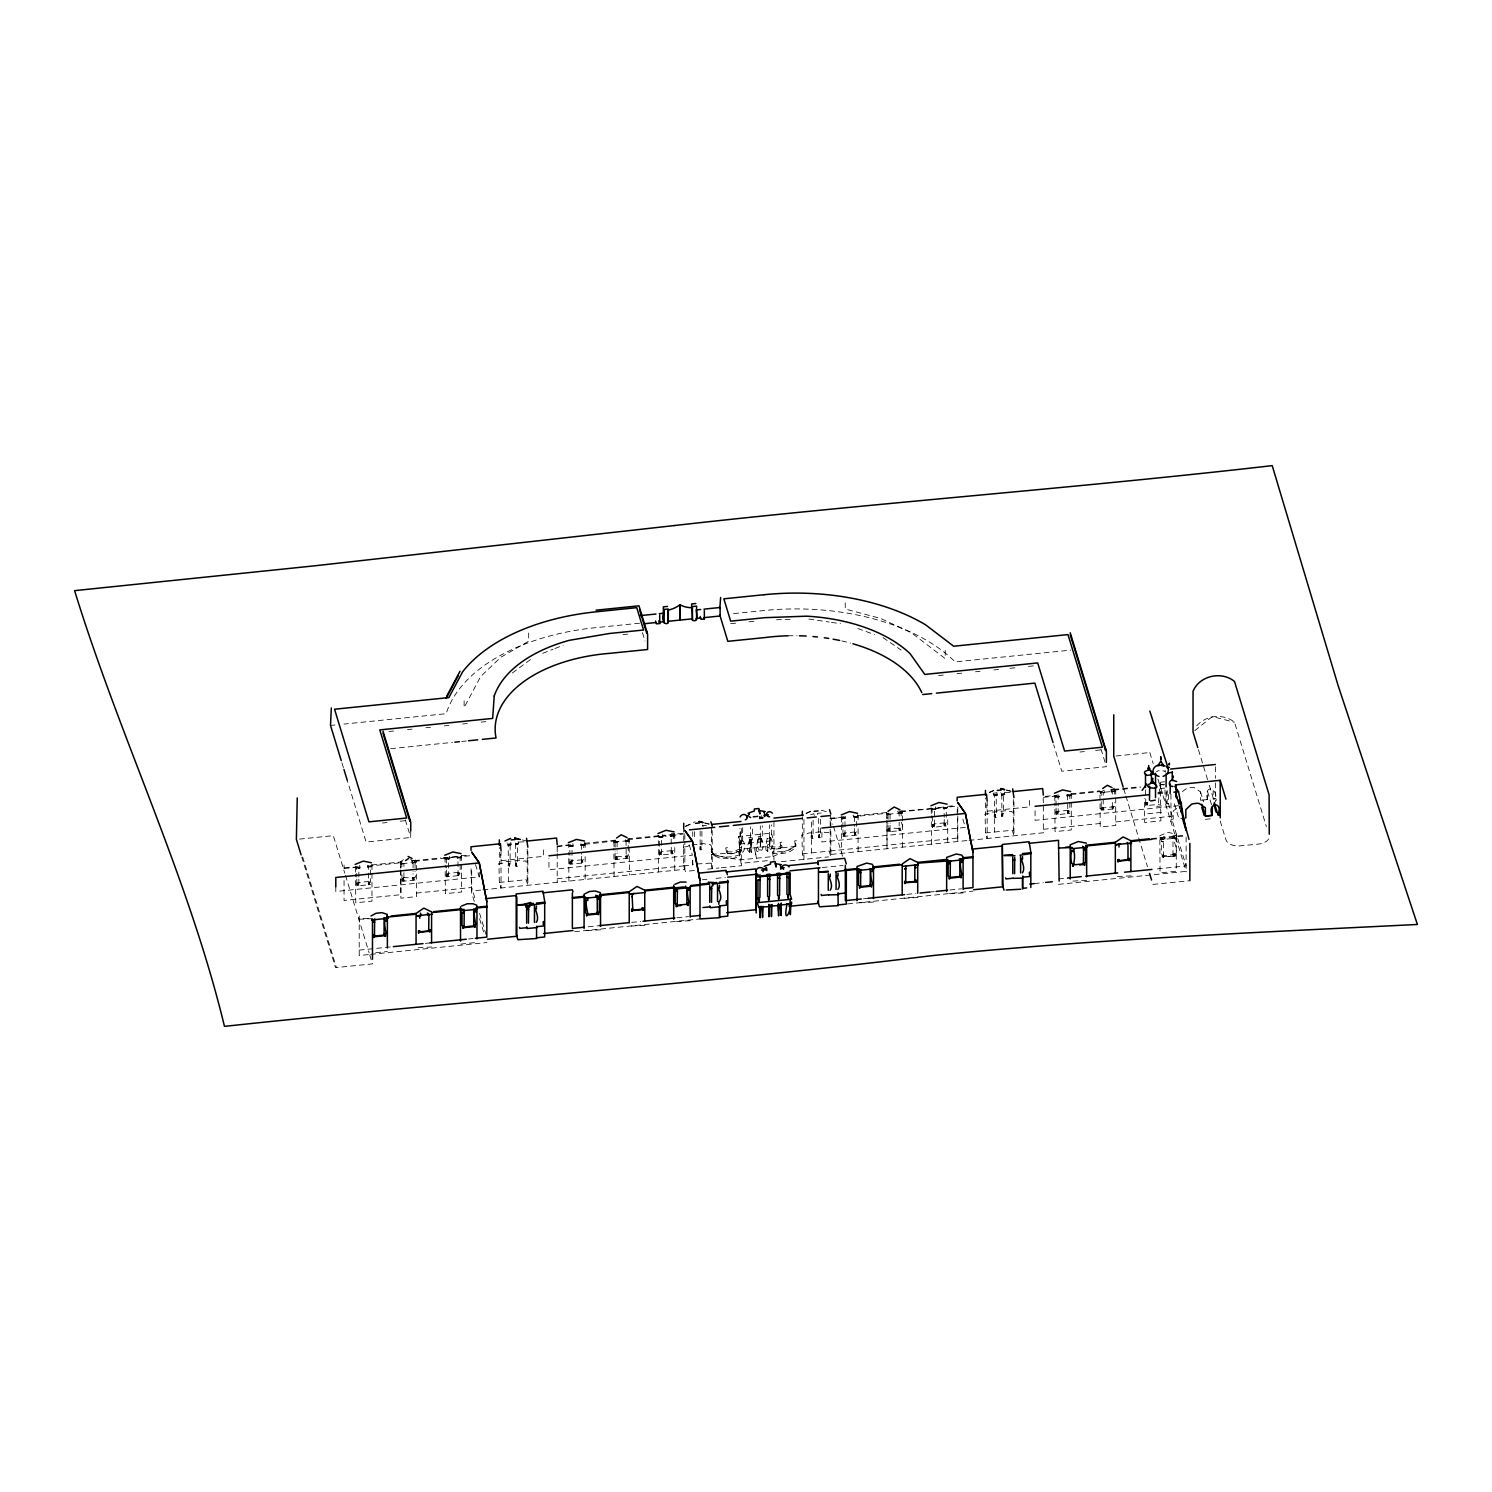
<?xml version="1.0" encoding="UTF-8"?>
<svg xmlns="http://www.w3.org/2000/svg" width="1492" height="1492" viewBox="0 0 1492 1492"><rect width="100%" height="100%" fill="white"/><g stroke="black" fill="none" stroke-linecap="round" stroke-linejoin="round"><path stroke-width="0.75" stroke-dasharray="5 3.75" d="M1182.335 791.599L1186.662 788.41A8.001 6.434 -17 0 1 1189.255 787.776L1191.511 787.552A9.027 7.255 -17 0 1 1194.271 787.627L1200.556 791.935L1200.538 800.234L1207.42 799.544C1203.596 784.214 1217.341 786.471 1216.185 800.551M1213.145 798.985L1215.383 798.761L1213.145 798.985L1213.164 790.667M412.892 877.52L413.079 880.205L413.06 873.697M626.062 855.83L626.248 858.497L625.894 855.699M1112.193 806.24L1112.379 809.018L1112.006 806.221M368.188 882.742L368.524 884.775L368.337 866.143L370.557 866.554L370.557 882.313L368.263 882.63M1100.928 808.198L1101.245 810.156L1114.338 808.832M760.342 842.066L760.155 838.429L762.319 838.84L762.319 825.822M760.342 839.175C763.345 836.825 764.631 852.361 760.305 850.067L760.323 825.878M769.704 841.04L769.518 837.422L771.662 837.833L771.662 824.815M769.611 838.243C772.856 835.93 773.677 851.484 769.592 849.116L769.667 824.852M446.108 874.816L446.444 876.83L460.151 875.45M569.664 862.227L570 864.26L583.708 862.861M1163.704 857.322L1163.536 854.953M446.183 874.685L448.477 874.387L448.477 870.078M569.739 862.115L572.033 861.817L572.033 846.057L569.515 845.162L569.496 846.337M671.307 853.946C669.069 849.302 676.1 852.827 673.321 847.195M1163.312 841.637L1161.373 841.674L1163.536 841.954M1168.572 794.509L1168.367 803.423L1173.197 819.257L1170.959 819.481M741.785 841.171C745.496 838.336 745.086 854.748 741.785 851.951M749.432 839.921L752.378 839.828L752.378 826.81M760.361 849.694C756.761 852.641 756.91 835.762 760.361 839.045M1100.965 808.16L1114.338 806.65L1114.338 802.491M727.145 853.368L732.46 853.648L738.335 851.354L732.46 853.648L727.145 853.368A10.444 6.173 -25.6 0 0 738.335 851.354L739.957 856.613L732.348 858.497L719.909 858.161L712.299 854.879L739.957 859.914L772.875 856.557L772.875 851.391L775.467 851.671A23.76 13.036 10.5 0 0 795.889 844.509L795.889 846.374C791.152 853.853 780.782 854.133 772.875 853.256L771.271 847.997A10.444 5.129 23.6 0 0 781.043 847.885L777.071 849.097L771.271 847.997L777.071 849.097L781.043 847.885M750.98 840.052C752.173 873.939 751.651 826.214 750.401 843.055L750.383 826.848M1196.677 725.858C1206.04 715.078 1223.384 713.195 1234.518 722.24L1266.391 826.624M1194.794 730.632L1212.306 716.57L1234.518 722.24M512.353 673.004L532.681 657.916M400.304 861.835L403.4 859.69M614.07 842.141L629.531 840.518M1103.297 790.518L1100.201 792.662L1115.718 791.077L1115.718 825.449L1100.201 827.016L1099.958 792.215M685.518 826.158L695.048 821.794M685.611 826.493L693.239 822.987M806.053 813.271L813.681 809.764M806.146 813.588L813.774 810.1M989.177 792.401L996.805 788.895M989.289 792.718L994.996 790.089M772.875 856.557L795.889 846.374M542.715 653.328L552.935 649.3M554.987 648.498L563.174 645.271M739.957 854.748L737.477 855.531A23.76 14.081 -10.9 0 1 712.299 853.014M639.564 623.208L595.886 627.647A184.02 106.249 0 0 0 446.183 713.68L343.906 724.086M733.598 613.622L763.494 610.582A184.02 106.249 0 0 1 955.141 661.888L1070.79 650.12M623.041 634.641L627.61 634.175M730.67 623.675L737.514 622.985M748.909 621.828L755.754 621.12M330.515 725.448L334.973 725M389.002 731.49L393.608 731.024M407.447 729.607L412.053 729.14M425.873 727.742L430.479 727.275M444.299 725.858L448.905 725.392M462.725 723.974L467.332 723.508M481.17 722.109L485.777 721.643M938.636 675.54L943.242 675.074M957.062 673.675L961.669 673.209M975.488 671.792L980.095 671.325M993.914 669.927L998.521 669.46M1010.047 668.285L1016.966 667.577M1028.473 666.402L1035.392 665.693M390.699 748.686L452.524 742.382M461.699 741.449L466.269 740.983M382.456 823.006L386.95 822.558M400.117 821.215L406.701 820.544M1079.966 752.024L1084.348 751.576M1095.613 750.42L1102.364 749.749M299.5 839.101L333.331 835.651L344.801 873.23M1116.016 755.996L1150.705 752.453M410.729 830.932L410.729 837.497L366.118 842.048L347.3 780.447M752.919 816.516L761.703 815.62M753.124 817.206L761.908 816.31M524.102 841.805L518.172 842.159L518.153 844.248M762.598 817.299L759.876 816.665L760.155 821.085M1010.215 792.327L1004.303 792.681L1004.284 794.77M763.662 817.747L759.409 818.175L758.813 815.378M759.857 818.269L763.027 817.952M507.97 844.08L510.73 843.801L510.73 845.013M515.393 844.099L518.153 843.036M762.598 818.269L760.155 818.511L759.447 816.497M994.101 795.385L996.861 794.322L996.861 795.534M1001.505 793.837L1004.284 793.558M508.231 844.64L510.357 844.435L508.231 845.535L507.989 843.875L510.115 844.752L510.115 864.241C507.802 861.63 506.963 868.624 510.115 867.02M515.654 843.894L517.78 844.565L515.654 844.77L515.038 842.961M994.362 795.18L996.488 795.833L994.12 795.273M1001.766 794.415L1003.911 795.087L1001.766 795.292L1001.542 793.632L1001.505 794.639M821.197 812.972L817.485 813.345L817.989 815.826M706.518 825.412L702.62 825.729M1160.907 782.181L1164.674 781.789M415.802 860.231L411.55 860.66L412.128 863.215L416.399 862.171L415.802 860.231L411.941 858.366M1111.838 789.175L1115.718 791.077L1115.102 789.044L1110.831 789.492L1111.428 792.047L1115.68 791.599M371.75 864.95L402.504 861.817M414.366 860.604L440.905 857.9M443.124 857.676L460.897 856.762L460.897 857.732M461.364 855.83L469.421 855.009M556.982 846.095L568.247 844.938L568.694 850.365M615.674 840.127L584.342 843.316L584.454 845.162M627.535 838.914L665.134 835.091L665.357 836.173L674.067 835.054L674.067 836.042M682.59 833.301L665.134 835.408M843.465 816.926L829.944 818.306L830.186 820.096M886.602 812.543L857.303 815.527L857.415 817.374L857.527 816.273L888.859 813.084M900.497 811.126L946.357 807.564M947.495 806.351L955.551 805.531M1058.872 795.012L1043.113 796.616L1043.337 802.827M1071.051 793.763L1099.753 790.853L1100.313 793.166L1104.565 792.737L1103.987 790.182M1113.647 789.436L1120.287 788.764M1122.506 788.541L1140.205 786.732M1160.645 784.643L1164.674 784.232M451.964 857.117L460.002 855.96M938.095 807.638L944.119 807.023M344.055 868.53L359.814 866.927L343.831 867.784L344.055 869.575L344.055 865.043M368.02 866.218L402.728 862.562M414.59 861.35L452.188 857.527M469.663 855.755L460.245 856.706L460.45 857.937M557.206 846.841L572.76 844.491M615.898 840.873L584.342 844.36M627.759 839.66L665.357 835.837M684.828 833.841L673.396 835.352M900.72 811.872L938.319 808.049M949.733 806.892L955.775 806.277M1043.337 797.362L1059.115 795.758M1102.028 791.394L1070.697 794.583L1070.585 795.684M1113.89 790.182L1140.429 787.478M1159.526 785.538L1160.888 785.407M356.327 867.393L359.609 867.057L359.609 868.046M584.454 844.174L581.171 844.509L581.488 845.61M854.133 816.739L857.415 816.404M1067.302 795.031L1070.585 794.695M356.644 867.784L359.162 868.232M368.319 866.591L370.855 867.057M446.239 858.665L448.775 859.112M457.932 857.471L460.45 857.21M569.795 846.095L572.331 846.542M581.488 844.901L584.006 845.349M659.408 836.975L661.926 837.422M842.756 818.306L845.293 818.754M854.45 817.112L856.967 817.579M932.369 809.186L934.906 809.634M944.063 807.993L946.581 808.459M1055.926 796.616L1058.443 797.064M1067.619 795.423L1070.137 795.87M412.575 862.227L415.764 862.861M614.629 841.674L617.8 842.29M887.591 813.886L890.761 814.501M898.706 812.748L901.895 813.382M1100.742 792.196L1103.931 792.812M1111.876 791.058L1115.046 791.692M400.677 869.948L400.9 898.184L416.417 896.617L416.417 862.245L400.9 863.831L400.9 868.232M461.55 857.658L457.167 858.105L456.552 856.11M585.106 845.087L580.724 845.535L580.108 842.905M674.72 835.968L670.318 836.415L669.721 833.786L674.104 833.338L674.72 835.333M902.548 847.139L902.548 812.767L887.031 814.352L887.031 818.754M1055.161 797.232L1059.544 796.803L1058.947 794.173M1071.237 795.609L1066.836 796.057L1066.239 793.427M629.568 841.078L625.297 841.525L624.7 838.97M1160.161 788.559L1164.674 788.093M1157.867 792.644L1167.024 791.711M767.354 860.679L741.002 863.346L738.503 836.508L771.42 833.151L772.875 837.926M1157.717 793.837L1166.968 792.886M748.63 837.777L751.502 837.478M758.104 836.807L760.976 836.527M501.032 850.309L501.032 888.001L499.335 882.443L498.962 863.607L503.494 863.141A3.786 2.182 0 0 1 507.653 861.481L517.612 860.455A3.115 1.79 0 0 1 521.883 861.276L525.781 860.884L526.135 862.096M987.163 800.85L987.163 838.523L985.466 832.965L985.093 814.128L989.625 813.681A3.786 2.182 0 0 1 993.765 812.002L1003.724 810.977A3.115 1.79 0 0 1 1007.995 811.797L1011.893 811.406L1012.266 812.618M692.008 844.901L701.967 843.875A3.115 1.79 0 0 1 706.238 844.696L710.136 844.304L710.509 845.516M694.34 870.507L685.406 871.421L683.709 865.864L683.336 847.027L687.849 846.561A3.786 2.182 0 0 1 690.199 845.032M803.946 819.462L803.946 859.355L802.342 853.834L801.969 834.998L806.482 834.55A3.786 2.182 0 0 1 810.641 832.872L820.6 831.846A3.115 1.79 0 0 1 824.871 832.667L828.769 832.275L829.142 833.487M358.826 885.595L358.472 882.518L368.151 881.53L368.505 882.705M448.439 876.475L448.085 873.398L457.764 872.41L458.119 873.585M517.538 866.274C514.46 868.12 515.169 860.679 517.538 863.495L517.538 844.006L515.411 843.111M571.995 863.887L571.641 860.828L581.32 859.84L581.675 861.015M661.59 854.767L661.236 851.708L670.915 850.72L671.288 851.895M844.957 836.117L844.603 833.04L854.282 832.051L854.636 833.226M934.552 826.997L934.197 823.92L943.895 822.931L944.25 824.106M996.246 817.541C993.168 819.406 993.877 811.946 996.246 814.763L996.246 795.273L994.12 794.397M1001.915 816.833L1001.785 794.173L1003.65 794.527L1003.65 814.017C1001.3 811.2 1000.591 818.66 1003.65 816.795M1058.108 814.408L1057.753 811.35L1067.433 810.361L1067.806 811.536M358.677 882.872L356.644 883.077L356.849 885.95L370.557 884.57M661.441 852.063L659.427 852.268L659.613 855.14L673.321 853.741M739.957 844.08L772.875 840.723M934.402 824.274L932.388 824.479L932.575 827.351L946.282 825.971M1057.959 811.704L1055.944 811.909L1056.131 814.781L1069.839 813.382M1147.572 802.584L1145.539 802.789L1145.744 805.661L1159.452 804.263M701.893 849.694L700.196 849.862L699.879 848.127L700.028 846.561L701.893 846.915L701.893 830.951M813.103 838.429L811.406 838.597L811.088 837.031L811.238 835.278L813.103 835.651L813.103 819.686M820.525 837.665L818.828 837.833L818.511 836.285L818.66 834.532L820.525 834.886L820.525 818.922M415.056 880L401.963 881.324C398.793 872.652 419.588 883.339 415.056 873.659M628.207 858.31L615.133 859.634L614.76 857.9L614.946 856.856L628.207 856.128L628.207 840.873M856.688 835.091L842.961 836.471L842.775 833.599L844.994 834.028L844.994 818.269L842.476 817.392L842.458 818.548M901.168 822.092C907.695 835.11 884.775 822.446 888.094 831.846L901.168 830.522M741.711 847.344L739.528 847.568L739.659 854.506L739.379 853.573M769.816 844.491L767.615 844.714L767.765 851.634L767.765 848.351M1156.654 806.407L1161.914 805.885M711.647 852.193L712.691 852.081L712.878 854.823M711.74 852.492L711.162 849.377L713.362 849.153L712.784 852.38M726.306 851L725.746 847.885L727.928 847.661L727.369 850.906M780.633 845.479L780.074 842.365L782.274 842.141L781.696 845.367M795.217 843.987L794.639 840.873L796.84 840.649L796.262 843.894M479.249 872.205L479.249 876.867L335.793 891.47L335.793 886.808M739.379 850.272L741.86 850.981M767.466 847.419L769.947 848.127M1178.531 805.699L1035.075 820.302L1035.075 808.645M727.462 853.331L727.275 850.589L726.212 852.846L727.462 853.331L711.647 854.319M780.54 847.307C782.517 848.799 782.517 844.547 780.54 845.181L780.726 847.922L796.355 846.318L796.168 843.577L795.124 843.689L795.311 846.43M1147.758 813.755L1163.816 812.114M499.335 882.443L508.38 881.511L508.25 844.397M985.466 832.965L994.511 832.032L994.362 794.919M692.549 860.082L692.549 864.26L710.509 863.122L712.281 868.68L712.206 830.596M683.709 865.864L692.754 864.931L692.754 860.66M416.417 893.093L471.677 887.479L475.631 900.422M557.206 878.769L684.828 865.77M802.342 853.834L811.387 852.92L811.368 819.723M830.186 850.981L957.789 838M1043.337 829.291L1100.201 823.509M1115.718 821.924L1170.959 816.31L1186.121 865.957L1153.894 869.221M480.704 890.071L471.677 890.985L471.024 867.896M482.96 889.847L684.828 869.295L684.828 841.507M966.835 840.593L830.186 854.506L830.186 819.052L845.722 816.702M969.091 840.369L1043.337 832.797L1043.337 803.983M707.73 869.146L719.051 867.99M721.326 867.766L741.655 865.696L741.655 828.004M781.36 861.649L828.601 856.893M1205.368 819.332L1212.25 818.623M702.303 879.776L706.91 879.292M716.141 878.359L725.373 877.427M822.26 867.561L843.036 865.453M368.226 918.307L359.218 919.221L372.963 918.606M1151.563 838.579L1186.121 835.072M1151.787 839.343L1186.345 835.818M1161.298 839.119L1163.835 839.586L1161.018 838.914M1172.992 837.926L1175.509 838.392L1172.712 837.739M1173.383 856.632L1173.383 854.73L1163.704 855.699L1163.331 854.226M1173.309 856.389L1163.35 856.445L1163.704 857.602M359.218 950.106L391.109 946.861M425.295 943.392L429.864 942.925M468.413 938.99L473.15 938.505M588.296 926.793L599.728 925.637M631.62 922.392L640.739 921.459M676.976 917.767L688.595 916.592M863.532 898.781L868.12 898.315M906.875 894.379L915.976 893.447M929.665 892.048L934.216 891.582M949.938 889.997L961.557 888.803M1058.499 878.937L1067.619 878.005M1034.292 883.581L1043.337 882.667M574.644 931.698L699.99 918.941M847.624 903.91L972.952 891.153M375.779 952.717L387.379 951.523M431.822 947.01L416.063 947.83M460.748 944.063L476.974 942.403M600.53 929.833L584.081 930.747M644.973 925.32L629.232 926.14M690.143 920.713L673.694 921.627M873.491 902.063L857.042 902.958M917.934 897.531L902.194 898.37M963.105 892.943L946.655 893.839M1086.661 880.355L1070.212 881.268M1131.104 875.841L1115.345 876.662M368.319 954.6L359.218 955.533L359.218 914.689M370.613 954.376L486.821 942.552M1058.499 884.364L1186.121 871.384L1186.121 834.028M1152.906 884.439L1188.993 880.765M1168.367 803.423L1166.129 803.647L1166.129 790.126M1202.832 800.01L1207.42 799.544M1185.804 818.008L1178.922 818.679L1174.073 802.864M776.437 619.777L792.662 619.199M1159.918 784.456L1163.891 784.96M741.785 840.257L741.263 843.316M1176.722 808.477L1173.197 810.958L1173.197 819.257M749.581 840.183C743.147 853.909 754.542 857.135 749.338 839.586M808.813 619.049L829.216 622.052M831.492 622.388L840.555 623.712M1006.447 789.958L1012.173 791.413M1006.559 790.275L1010.364 791.264M821.421 810.342L827.127 811.797M704.69 822.857L710.416 824.311M704.784 823.174L708.607 824.162M522.237 839.921L526.042 840.891M857.844 628.524L874.629 634.604M1111.223 787.198L1115.102 789.082M898.669 810.883L902.548 812.767M410.598 859.411L416.417 862.245M883.022 637.643L901.093 650.046M1198.449 749.786L1208.613 783.058M1209.285 785.277L1215.383 805.232M1220.214 821.048L1225.958 839.903A12.813 7.404 0 0 0 1238.435 846.02L1257.551 844.174A13.167 7.591 0 0 0 1269.095 835.501M1211.523 804.654L1207.42 791.245L1207.42 802.808M1200.556 791.935L1203.578 801.838M1160.291 782.442L1160.888 820.842L1144.662 822.502L1144.42 798.369M1160.235 783.86L1160.832 786.489M1176.61 837.478L1175.994 835.483L1171.612 835.93L1172.208 838.56M1149.828 752.546L1153.204 763.606M1157.941 779.085L1186.289 871.925M1172.675 838.541L1172.264 836.21L1175.547 836.508M1175.025 853.032L1175.36 856.184L1161.317 856.669M1173.383 854.73L1173.029 853.555L1173.029 855.457M1160.981 839.716L1160.571 837.385L1163.853 837.702M1145.539 789.883L1145.707 796.803M1147.721 803.386L1147.367 802.23L1147.721 805.288M1123.886 789.38L1125.229 793.8M1125.901 796.019L1147.497 866.759M1101.021 749.096L1106.393 766.702L1061.782 771.233L1053.706 744.806M1112.379 791.599L1111.894 790.536L1111.876 791.674M1111.876 792.01L1111.465 790.368M1101.245 792.718L1100.779 791.674L1100.742 792.812M1100.742 793.147L1100.35 791.487M1101.245 795.497L1101.059 792.121M1102.868 807.153L1103.222 809.951L1103.222 792.532M1067.302 796.019L1066.892 794.322M1067.824 813.588L1067.619 810.716L1069.839 811.144L1069.839 795.385L1067.321 794.509L1067.302 795.665M1055.944 796.15L1058.164 796.579L1058.164 805.885M1055.198 795.851L1055.609 797.213M1057.753 811.35L1058.108 812.506L1058.164 808.03M1004.321 792.103L1004.843 794.565L1001.132 794.956L1000.61 792.476M1001.505 795.049L1001.169 793.483M994.101 795.814L993.747 794.248M994.511 832.032L1012.266 830.242L1013.963 835.8L1013.963 799.936M985.093 814.128L985.466 815.341L985.466 797.996M962.844 819.127L965.38 827.407L821.905 841.992L821.905 830.335M944.063 808.701L943.336 806.892M944.268 826.176C942.067 821.271 949.322 825.151 946.282 819.425M935.391 806.743L935.988 809.373L931.605 809.82L930.989 807.825M932.052 809.783L931.642 808.086M934.197 823.92L934.552 825.095M931.493 844.192L931.269 815.676M901.933 810.753L902.529 813.308L898.259 813.737L897.662 811.182M899.21 813.289L898.725 812.226L898.706 813.364M898.706 813.7L898.315 812.058M899.21 816.049L899.023 812.674M899.21 829.086L898.855 827.929L899.21 830.727L899.172 822.148M888.094 814.427L888.057 823.267M887.889 814.949L887.609 813.364L887.591 814.501M887.591 814.837L887.18 813.196M886.416 812.674L887.143 814.874L891.414 813.811M889.866 828.862L890.053 825.318M887.031 848.724L886.808 820.469M857.471 814.669L858.068 817.299L853.685 817.747L853.07 815.117M854.133 817.709L853.722 816.012M854.655 835.296C852.473 830.447 859.69 834.177 856.688 828.545M842.756 819.015L842.476 818.101L845.722 817.597L845.722 818.567M842.458 818.903L842.048 817.206M841.395 816.945L841.992 818.94L846.393 817.858M841.302 817.001L841.656 822.596M844.603 833.04L844.957 834.215M830.186 815.565L832.816 824.199M833.468 826.363L842.7 856.576M818.66 818.567L818.791 837.702M814.296 815.415L813.774 813.718L810.063 814.893M811.387 852.92L829.142 851.111L830.839 856.669L830.839 818.567M801.969 834.998L802.342 836.229L802.342 816.702M754.803 849.675L756.407 858.236L754.803 847.81M749.488 838.821C749.133 880.056 751.353 823.64 751.464 842.327M738.503 836.508L739.957 841.283L739.957 828.377M740.722 843.987L740.815 841.507M702.564 825.001L703.068 826.68M642.437 632.608L645.01 641.056M689.248 844.845L692.419 855.177L548.944 869.78L548.944 858.124M683.336 847.027L683.709 848.239L683.709 828.713M671.083 836.49L670.374 834.681M662.411 834.513L663.026 837.143L658.643 837.59L658.028 835.595M659.408 837.683L659.128 836.77L662.373 836.247L662.373 837.236M659.091 837.572L658.681 835.874M661.236 851.708L661.59 852.865L661.627 836.937L659.128 836.042L659.091 837.217M658.532 871.962L658.308 836.844M628.971 838.523L629.587 874.909M626.248 841.078L625.763 840.015L625.745 841.152M626.043 841.6L628.934 840.201L628.934 841.152M625.745 841.488L625.335 839.847M615.133 842.197L615.096 851.055M614.928 842.719L614.648 841.134L614.629 842.29M614.629 842.607L614.219 840.966M616.737 856.632L617.091 859.429L617.091 853.088M614.07 876.494L613.846 848.239M584.491 842.458L585.106 844.453M581.171 845.498L580.761 843.801M581.693 863.066C579.511 858.198 586.729 862.022 583.708 856.315M572.816 843.633L573.413 846.262L569.03 846.71L568.415 844.714M569.795 846.803L569.515 845.889L572.76 845.367L572.76 846.356M569.496 846.691L569.086 844.994M571.641 860.828L571.995 861.984M568.918 881.101L568.694 852.566M518.19 841.581L518.712 844.043L515.001 844.435L514.479 842.738M510.786 842.327L511.29 844.808L507.578 845.181L507.075 842.719M507.97 845.293L507.616 843.726M508.38 881.511L526.135 879.702L527.851 885.278L527.851 849.414M498.962 863.607L499.335 864.819L499.335 847.475M475.463 864.465L479.249 876.867M479.585 913.384L486.168 934.962M474.307 901.541L471.677 892.906L471.677 867.617M479.585 918.811L484.191 933.917M457.615 858.068L457.205 856.371M458.137 875.655L457.951 872.783L460.151 873.193L460.151 857.434L457.652 856.557L457.615 857.732M449.26 856.221L449.857 858.851L445.474 859.299L444.858 857.303M446.239 859.373L445.959 858.46L449.204 857.937L449.204 858.926M445.53 857.9L445.94 859.261M444.784 857.359L445.138 862.954M448.085 873.398L448.439 874.573M405.339 819.873L410.729 837.497M413.079 862.768L413.06 871.626M412.874 863.29L412.613 861.705L412.575 862.842M412.575 863.178L412.184 861.537M412.725 877.408L413.079 878.564M401.758 863.737L401.479 862.842L401.926 866.498M401.758 864.428L401.068 862.656M400.304 862.152L401.012 864.353L405.283 863.29M341.929 762.86L343.943 769.443M371.172 866.05L371.415 865.752M368.319 867.3L368.039 865.677L368.02 866.852M368.02 867.188L367.61 865.491M359.647 865.341L360.262 867.971L355.861 868.419L355.264 866.423M356.346 866.852L356.644 868.493M355.917 867.02L356.327 868.381M358.472 882.518L358.826 883.693M345.491 875.45L369.102 952.828M369.792 955.029L372.478 963.869L335.532 967.637L301.794 857.098M302.652 857.005L336.409 967.543M1112.342 794.192L1112.193 790.984M692.736 831.734L692.736 836.303M1165.028 770.282L1165.569 772.129A5.334 3.077 0 0 0 1156.468 771.737M1215.383 766.795L1215.383 778.283M1215.383 782.871L1215.383 801.987M1176.274 836.863L1176.274 871.235L1160.049 872.895L1159.825 835.688L1167.919 832.387L1176.032 834.028L1176.61 838.112L1160.403 839.698L1159.918 837.124L1164.319 836.676L1164.916 839.306M1175.062 855.438C1179.855 849.526 1171.052 838.187 1175.211 840.761L1175.211 837.907L1172.992 837.478L1172.992 853.237M1174.465 853.704L1174.465 855.96M1173.924 853.76L1173.924 856.016M1170.959 794.248L1170.959 821.738M1167.154 790.462L1167.154 805.344L1165.01 798.351L1165.01 789.827M1163.368 856.632L1163.536 839.101L1161.317 838.672L1161.317 854.431M1162.79 854.897L1162.79 857.154M1162.231 854.953L1162.231 857.21M1160.179 785.575L1160.179 786.564M1159.452 789.119L1158.519 803.74M1146.844 804.934L1146.565 802.696L1146.285 804.99M1145.707 798.947L1145.707 805.512M1114.338 791.394L1114.338 794.154M1113.442 808.31L1113.163 806.146L1112.901 808.366M1112.342 802.528L1112.342 808.869M1102.327 809.447L1102.047 807.265L1101.786 809.503M1101.227 801.577L1101.227 810.007M1071.275 793.502L1071.275 829.962L1055.049 831.622L1054.825 803.088M1068.925 812.86L1068.645 810.622L1068.365 812.916M1067.619 794.956L1067.787 813.438M1058.891 795.889L1058.891 796.877M1057.231 814.054L1056.951 811.816L1056.69 814.11M1056.094 805.922L1055.944 796.523M1056.094 808.067L1056.094 814.632M1054.825 796.486L1054.825 800.887M1029.499 800.421L1029.499 806.892L986.79 811.238L986.79 804.766M1013.329 799.581L1013.329 833.674M1002.885 816.348L1002.643 813.569L1002.419 816.385M995.462 817.094L995.22 814.334L994.996 817.15M957.789 807.116L957.789 841.507L957.155 807.489M947.681 807.545L943.28 808.627L942.683 805.997M947.718 819.742L947.718 842.532M947.028 807.284L947.028 808.254M946.282 817.262L946.282 807.955L944.063 807.545L944.231 817.318M945.219 650.4L945.219 658.587L911.332 632.72L880.802 618.509L845.237 608.997L845.237 600.81M945.368 825.43L945.089 823.192L944.809 825.486M944.231 819.462L944.231 826.008M935.335 809.447L935.335 808.477L932.052 809.429M934.607 824.908L934.607 809.149L932.09 808.272L932.537 827.202M933.675 826.624L933.395 824.386L933.134 826.68M931.269 809.074L931.269 813.476M901.168 813.084L901.168 815.844M900.273 830L900.012 827.836L899.751 830.056M890.053 814.222L890.053 823.23M889.157 831.137L888.878 828.974L888.617 831.193M888.057 825.356L888.057 831.697M887.031 820.954L887.031 845.199M886.808 813.923L886.808 818.287M858.105 815.192L858.105 819.761M858.105 828.862L858.105 851.652M856.688 826.382L856.688 817.075L854.17 816.199L854.133 817.374M855.755 834.55L855.476 832.312L855.214 834.606M854.468 816.665L854.618 826.437M854.618 828.582L854.618 835.128M844.062 835.744L843.782 833.506L843.521 835.8M842.943 827.612L842.775 817.858M842.943 829.776L842.943 836.322M841.656 824.796L841.656 852.566M819.742 837.217L819.518 834.438L819.294 837.273M812.338 837.982L812.096 835.203L811.872 838.019M773.938 821.756L773.938 860.231M770.767 840.332L770.506 837.31L770.245 840.388M761.424 841.357L761.144 838.336L760.883 841.413M742.68 827.743L742.68 840.761L739.323 841.432L740.013 852.566L740.685 827.799M711.628 828.097L711.628 866.572M701.109 849.246L700.886 846.468L700.662 849.284M700.158 830.988L700.158 849.731M694.47 831.697L694.47 838.541M684.828 834.905L684.828 839.306M674.757 833.86L674.757 838.411M674.757 847.531L674.757 870.321M673.619 836.229L670.803 834.849L670.785 836.024M673.321 838.597L673.321 835.744L671.102 835.315L671.269 845.087M672.407 853.219L672.127 850.981L671.848 853.275M671.269 847.251L671.269 853.797M660.714 854.412L660.434 852.174L660.173 854.468M659.576 854.972L659.427 836.508M627.311 857.788L627.05 855.625L626.789 857.844M626.062 840.462L626.211 858.348M618.434 841.6L614.182 842.644L613.454 840.145M617.091 842.01L617.091 851.018M616.196 858.926L615.916 856.744L615.655 858.982M615.096 853.144L615.096 859.485M613.846 841.693L614.07 846.542M585.144 842.98L585.144 847.531M585.144 856.65L585.144 879.441M583.708 847.717L583.708 844.864L581.209 843.968L581.171 845.143M582.794 862.339L582.514 860.101L582.253 862.395M581.507 844.435L581.656 854.207M581.656 856.371L581.656 862.917M571.1 863.532L570.821 861.294L570.559 863.588M569.981 864.092L569.813 845.628M557.206 846.822L557.206 852.305M557.206 853.461L557.206 882.276M543.368 849.899L543.368 856.371L500.678 860.716L500.678 854.245M528.69 633.018L528.69 641.206L500.92 657.189L480.648 676.547L464.124 707.562L464.124 699.375M527.198 849.06L527.198 883.152M516.754 865.826L516.512 863.047L516.288 865.864M515.654 843.651L515.803 866.311M509.332 866.572L509.089 863.812L508.865 866.628M461.587 855.55L461.587 892.011L445.362 893.671L445.138 865.155M459.238 874.909L458.958 872.671L458.697 874.965M458.1 875.487L457.951 857.023M448.477 867.934L448.477 858.627L445.959 857.732L445.94 858.907M447.544 876.102L447.264 873.864L447.003 876.158M446.257 858.198L446.425 867.971M446.425 870.134L446.425 876.681M415.056 862.562L415.056 871.57M414.161 879.478L413.881 877.315L413.62 879.534M403.922 863.7L403.922 866.46M403.922 872.708L403.922 878.956M403.026 880.616L402.765 878.452L402.504 880.672M401.926 874.834L401.926 881.175M400.9 870.433L400.9 894.678L344.055 900.459L344.055 880.616M400.677 863.383L400.677 867.766M371.974 864.67L371.974 901.131L355.767 902.791L355.525 874.275M371.937 866.143L367.554 867.225L366.939 864.595M371.172 865.006L371.284 866.852M369.624 884.029L369.345 881.791L369.084 884.085M358.863 877.054L358.863 867.747L356.644 867.318L356.812 877.091M358.863 879.198L358.863 883.506M357.949 885.222L357.67 882.984L357.39 885.278M356.812 879.254L356.812 885.8M355.525 867.673L355.525 872.074M787.944 635.797A132.415 76.446 0 0 1 797.157 635.76M841.786 640.926A132.415 76.446 0 0 1 850.608 643.127M727.145 851.503A10.444 6.173 -25.6 0 0 738.335 849.47L771.271 846.132A10.444 5.129 23.6 0 0 781.043 846.02M757.88 839.437C752.416 866.908 766.403 839.213 757.88 839.437M767.168 838.485C761.685 866.087 775.691 838.131 767.168 838.485M996.898 792.849L993.187 793.24L993.709 795.702L997.421 795.329L996.898 792.849M1166.875 836.751L1166.875 836.751M890.053 830.018L889.698 828.862L890.053 831.659L890.053 830.018M758.962 837.851L758.962 839.101L758.962 837.851M403.922 879.497L403.567 878.34L403.922 881.138L403.922 879.497"/><path stroke-width="1.5" d="M1185.804 818.008L1185.823 809.708L1191.493 804.244A8.001 6.434 -17 0 1 1194.104 803.61L1196.342 803.367A9.027 7.255 -17 0 1 1199.102 803.461L1205.387 807.769L1205.368 816.049L1212.25 815.378C1206.58 802.677 1223.533 800.365 1217.976 814.8L1220.214 814.576L1217.976 814.8L1214.302 802.808M749.562 814.072L746.746 816.963M374.473 921.776L372.627 922.112L372.422 919.333M464.087 912.656L462.016 912.694L462.016 925.6M528.466 909.225L526.657 909.262L528.597 909.635M599.28 899.042L597.266 898.93L599.486 899.359M677.2 891.116L675.186 891.004L677.405 891.414M711.497 888.523L709.726 888.43L711.665 888.803M759.894 880.112L757.992 880.149L760.081 880.411M769.574 879.18L767.69 879.217L769.779 879.478M779.57 878.042L777.574 878.079L779.719 878.49M860.604 872.298L858.553 872.335L860.753 872.764M905.663 868.437L904.6 868.848M950.162 863.327L948.222 863.383L950.367 863.644M1014.597 859.746L1012.788 859.784L1014.728 860.157M1085.393 849.563L1083.397 849.452L1085.617 849.88M1142.145 790.387L1146.677 784.009M789.529 903.443L790.368 914.671L790.909 903.406M1170.306 784.046L1170.138 793.632M1152.272 780.614L1150.91 782.89L1152.701 782.573M1148.504 767.671C1143.86 769.219 1162.529 774.236 1146.677 775.355C1139.105 769.424 1154.155 771.233 1148.765 767.69M1160.589 761.517L1157.867 765.918L1159.918 765.34M1149.661 786.153L1149.493 800.272M446.723 696.186L460.021 671.232M446.183 698.349L458.361 675.484M740.088 816.926C743.314 810.939 750.942 817.355 745.291 819.854M1172.339 780.297L1176.629 781.51M1167.546 774.162L1168.534 769.499L1166.315 766.478M759.372 906.427L760.118 917.767L760.566 906.39M1172.619 772.166L1167.154 773.285M1155.33 800.16L1150.724 800.962M771.979 904.506L771.215 906.465L758.663 907.248L757.209 902.473M781.304 903.07L780.689 905.495L771.066 905.98M355.171 864.39L363.283 861.089L371.396 862.749M444.784 855.27L452.897 851.969L461.009 853.629M370.93 915.976L376.115 913.253L381.952 912.656L387.137 914.316L387.715 918.419M568.34 842.7L576.453 839.399L584.547 841.04M657.935 833.58L666.047 830.279L674.16 831.921M841.302 814.912L849.414 811.611L857.527 813.271M930.896 805.792L939.009 802.491L947.122 804.151M1054.452 793.222L1062.565 789.921L1070.678 791.562M405.563 860.604L408.659 858.46M616.569 838L621.213 834.774L627.032 837.609M887.982 811.294L894.193 807.004L900.012 809.839M1102.681 788.522L1107.344 785.296L1111.223 787.198M766.254 814.949L764.352 816.534M780.521 869.202L782.461 868.027M461.699 905.998L467.164 903.779L472.964 903.742L476.75 905.196L477.347 909.225L461.121 910.866M674.869 884.308L680.333 882.07L686.115 882.052M504.967 841.003L510.674 838.373M632.179 896.561L632.739 908.553M767.597 814.688L764.65 814.707M784.139 867.673L780.465 867.561M1159.694 764.967C1154.939 764.781 1150.668 770.618 1154.36 774.497M1167.677 767.541L1169.43 767.354M596.035 610.191L638.986 605.808L647.603 634.175L647.603 649.505L610.153 653.31A132.415 76.446 0 0 0 496.053 737.962L482.308 739.361M667.539 606.423L663.38 606.834L663.38 613.641M695.813 603.533L691.654 603.962L691.654 608.494M639.863 615.655L656.014 614.014M659.315 613.678L663.753 613.231C660.714 618.938 664.761 626.472 668.323 622.63L668.323 609.016L664.164 609.426L664.164 623.041M700.643 609.482L696.205 609.93C697.137 615.319 697.808 623.041 692.437 620.168L692.046 607.729A24.096 19.377 -17 0 1 679.998 604.745A24.096 19.377 -17 0 1 667.931 610.191L667.931 621.306L692.046 618.863M703.963 609.146L720.114 607.486L720.114 615.991L703.963 617.651L704.355 618.956L701.035 619.292L700.196 616.494M644.469 623.693L656.014 622.518M659.315 622.183L663.753 621.735M696.205 618.434L700.643 617.986M659.725 615.002L659.725 623.507L656.405 623.842L655.566 621.045M454.818 742.158L459.405 741.692M468.563 740.759L477.72 739.827M922.653 694.545L931.81 693.612M936.379 693.146L1034.87 683.112L1053.035 742.606M297.244 797.922L296.386 839.418L301.104 854.879M1149.828 711.143L1168.255 768.529M1170.605 769.051L1215.383 764.501M748.033 813.252L754.355 810.995L754.355 808.981L758.906 808.515L759.95 813.979L758.906 810.529L763.811 811.35L764.874 814.781M763.811 811.648L765.21 811.517M511.159 839.921L515.094 839.53M997.271 790.443L1001.207 790.051M763.885 815.397L768.287 814.949M695.514 823.342L699.45 822.95M814.147 811.331L818.082 810.921M527.198 841.04L556.572 838.056L557.206 844.603M1013.329 791.562L1042.684 788.578L1043.337 795.124M711.628 824.442L741.002 821.458M773.938 818.101L803.311 815.117M689.453 829.888L714.817 827.295M719.442 826.829L728.674 825.897M733.281 825.43L802.491 818.381M807.097 817.914L816.329 816.963M820.954 816.497L830.186 815.565M1175.435 784.885L1220.214 780.316L1225.958 799.153M1175.677 788.429L1177.524 791.543M475.314 938.3L486.821 937.125L486.821 901.69L479.249 862.898L335.793 877.482L335.793 886.808M548.944 855.793L692.419 841.19L699.99 880L699.99 918.941M821.905 828.023L965.38 813.42L972.952 852.23L965.455 813.401L957.789 802.565L965.38 813.42M1035.075 806.314L1148.448 794.77M1173.906 792.196L1178.531 791.711L1186.121 830.522L1182.335 818.12M1179.165 799.88L1181.496 804.58L1181.496 812.357L1181.142 809.391M1179.165 803.125L1180.172 803.535M764.24 866.33L770.543 864.073L770.543 862.059L775.113 861.593L776.157 867.057L775.113 863.607L780.018 864.409L781.081 867.859M780.018 864.726L781.416 864.595M726.063 871.962L755.437 868.978L756.09 871.104M788.447 865.621L817.803 862.637L818.455 864.745M486.821 898.52L516.195 895.536L516.847 897.643L516.847 936.249L487.474 939.233M542.995 892.813L572.368 889.81L573.021 891.936M1029.126 843.334L1058.499 840.332L1059.152 881.063M727.667 877.184L757.675 874.125M789.958 870.843L819.966 867.784M761.61 875.86L787.944 873.174M757.414 876.998L790.35 873.641M708.29 882.22L713.978 882.481M776.81 875.17L781.081 874.741M712.262 882.928L713.978 883.189M700.96 884.103L709.558 883.245M712.262 882.966L716.682 882.518M719.368 882.238L727.76 881.38L727.76 916.125L719.424 916.983L719.424 906.95M828.097 871.179L819.5 872.055L828.34 871.981M391.072 915.995L415.858 913.458M433.836 911.631L461.494 908.815M477.608 907.173L486.821 906.241M572.368 897.531L583.633 896.394M599.728 894.752L629.027 891.768M644.693 890.183L674.645 887.125M690.777 885.483L699.99 884.551M845.33 869.761L856.595 868.605M872.689 866.964L899.732 864.222M917.655 862.395L945.313 859.578M963.739 857.695L972.952 856.762M1065.251 847.363L1069.764 846.915M1085.859 845.274L1115.139 842.29M1115.345 873.156L1115.345 842.309L1123.122 836.937L1130.88 840.723L1149.25 838.821M701.203 884.924L709.8 884.047M846.561 870.134L835.445 871.813M386.801 917.188L416.082 914.204M431.766 912.619L464.012 909.337M475.538 908.162L487.063 906.987M572.592 898.277L583.857 897.14M599.952 895.498L629.251 892.514M644.917 890.929L684.101 886.938M691.001 886.229L700.214 885.297M845.572 870.507L859.075 869.127M872.932 867.71L902.212 864.745M917.897 863.141L950.367 860.791L950.199 876.084M959.356 858.926L973.176 857.508M1072.244 847.437L1058.499 848.053M1086.083 846.02L1115.382 843.036M1131.048 841.451L1151.787 839.343M530.667 903.22L529.194 903.798L533.614 903.35M597.248 896.524L599.784 896.99L597.248 897.252L596.968 895.965M858.534 869.948L861.052 869.687L858.534 870.657L858.254 869.015L860.753 869.911L860.604 885.204M948.129 860.828L950.665 861.276L948.129 861.537L947.849 859.896M960.027 859.802L962.06 859.597L962.06 862.451C960.102 860.809 959.598 863.943 961.892 874.89M371.508 919.986L387.733 918.345M536.318 903.07L544.692 902.212L544.692 936.976L536.355 937.815M600.903 896.636L584.678 898.296L584.304 897.102M674.272 889.176L690.498 887.516M857.285 869.332L857.639 870.507L873.864 868.866L873.864 866.777L872.093 864.222L866.628 863.122L857.042 866.498L857.042 900.683M947.252 861.388L963.459 859.746L963.459 857.658L961.706 855.102L956.241 854.002L946.655 857.378L946.655 891.563M1012.62 854.599L1004.023 855.476L1015.008 855.774M1022.43 853.592L1030.823 852.734L1030.823 887.498M1070.808 848.817L1087.015 847.176M372.403 920.135L374.921 919.165M416.678 915.771L432.195 914.204M473.691 909.822L476.228 908.852M629.829 894.081L645.365 892.496M675.167 889.325L677.704 888.337M686.861 888.132L689.379 887.871M870.209 869.463L872.745 868.493M902.791 866.311L918.326 864.726M959.822 860.343L962.359 859.373L959.822 859.634L959.841 874.927M1115.96 844.603L1131.477 843.036M416.809 916.107L421.08 915.659L420.483 913.104M526.732 904.879L517.892 904.935L526.49 904.077L527.161 905.905L544.953 903.033L542.995 891.209L516.195 893.932L516.195 934.141L517.892 939.699L536.579 938.524L536.579 926.476M629.978 894.398L634.249 893.354M914.055 865.491L918.326 865.062M1116.109 844.92L1120.38 843.875M1127.225 843.801L1131.495 843.353M630.724 894.473L633.186 893.54M914.801 865.565L917.263 865.323M372.422 921.814L374.641 922.242M464.236 913.123L462.016 912.694M1188.993 839.362L1181.067 810.548M631.918 896.617L632.888 893.764M904.879 868.829L905.849 868.736M915.995 867.71L914.82 867.188L915.715 867.71M374.455 936.734L384.134 935.745L384.134 933.843L384.488 935.018L374.809 936.006L374.436 934.831M464.068 927.614L473.729 926.625L473.729 924.723L474.083 925.898L464.404 926.886L464.049 925.711M587.624 915.044L597.285 914.055L597.285 912.153L597.639 913.309L587.96 914.298L587.606 913.141M677.237 905.924L681.098 905.513M860.586 887.255L870.246 886.267L870.246 884.364L870.601 885.539L860.921 886.528L860.567 885.353M950.199 878.135L959.86 877.147L959.86 875.245L960.214 876.419L950.535 877.408L950.18 876.233M1079.555 864.968L1083.416 864.577L1083.416 862.674L1083.77 863.849L1074.091 864.819L1073.736 863.663M702.918 907.565L710.117 906.838M719.759 905.849L726.809 905.14L726.492 900.664L726.492 904.059M828.675 894.771L821.477 895.498L821.141 894.435M838.299 893.783L845.349 893.074M719.965 906.726L710.341 907.695L709.8 905.924M527.068 927.67L519.869 928.397L519.533 927.334M536.691 926.681L543.741 925.972L543.424 921.497L543.424 924.891M1013.18 878.191L1005.981 878.919L1005.664 877.856M780.54 905.01L791.599 903.891L791.599 902.007M393.329 946.637L423.019 943.615M429.864 942.925L466.325 939.214M583.764 927.259L572.368 928.416L572.368 892.999M599.672 925.637L629.344 922.615M643.015 921.217L674.925 917.972M690.777 916.368L699.99 915.435M726.716 912.694L756.09 909.691L756.09 874.554M789.082 906.334L818.455 903.35L818.455 868.213M861.294 899.005L845.33 900.627L845.33 865.211M868.083 898.315L904.581 894.603M920.005 893.037L929.665 892.048M936.118 891.395L947.644 890.22M963.739 888.579L972.952 887.647L972.952 849.041L1002.326 846.057L1002.978 886.77L973.605 889.754M1067.601 878.005L1081.29 876.625M1085.784 876.158L1117.75 872.913M1124.595 872.205L1151.936 869.426M543.648 933.526L573.021 930.523M1029.778 884.047L1034.292 883.581M1045.594 882.443L1052.364 881.753M700.96 918.867L719.648 917.692L719.648 905.644M837.982 904.917L846.318 904.077L846.318 869.314M1006.242 889.997L1020.77 889.232M1026.664 887.908L1022.486 888.337L1022.486 878.303M1173.57 780.223C1168.422 779.122 1167.77 786.899 1172.954 786.489M769.107 905.308L768.977 916.834L769.107 904.805M1161.41 764.911L1164.935 765.75M1161.242 765.321L1163.853 766.049L1161.074 761.535M781.025 904.096L781.081 915.622L780.204 904.506M1153.633 782.498C1134.797 787.701 1168.068 791.935 1152.663 782.573M761.442 870.041C765.154 871.552 766.496 863.458 766.832 870.582L765.303 869.78M1000.74 788.485L1004.545 789.473M1000.834 788.82L1004.638 789.79M698.965 821.383L702.788 822.372M699.077 821.719L702.881 822.689M514.609 837.963L520.335 839.437M514.703 838.299L518.526 839.269M762.916 871.701C766.664 867.71 757.619 865.621 756.164 870.302L756.164 912.973M1153.689 782.815L1152.533 780.596M408.062 856.464L411.941 858.366M431.58 911.892L423.821 908.106L416.063 913.477L416.063 944.324M1086.437 843.148L1078.324 841.507L1070.212 844.808L1070.212 878.975M749.096 816.702L750.625 817.504M771.942 905.14L771.439 916.592L771.066 904.73M778.432 903.35L778.582 903.835M768.958 904.32L769.816 905.364M772.39 813.14C767.578 808.403 763.773 816.516 769.611 816.833M684.753 830.373L692.419 841.19L699.916 880.019M479.324 862.88L471.677 852.044L479.249 862.898L486.821 901.69M1174.745 786.303L1178.531 791.711M684.828 830.354L692.419 841.19M1151.264 773.136L1151.544 782.535M789.082 866.945C787.571 863.644 779.029 864.465 783.636 869.407M1071.704 863.551C1068.347 846.598 1077.168 846.318 1073.755 863.495M1197.778 747.567L1193.041 732.05L1193.041 691.318C1199.4 675.615 1221.668 670.729 1234.518 681.508L1269.095 794.77L1269.244 834.252M1213.742 804.207L1216.148 812.114M1201.75 804.188L1205.368 816.068L1212.25 815.378L1212.25 807.079M1201.75 807.452L1204.156 815.378M1175.864 793.837L1179.034 804.207M1175.64 793.576L1176.927 797.828M1148.691 765.527L1148.691 766.981M1123.196 787.179L1113.759 756.22L1113.759 714.817M1149.53 873.398L1151.563 880.019M1070.212 632.72L1106.393 751.371L1106.393 762.319M1070.212 634.715L1105.572 750.513L1105.572 748.518M1127.281 842.439L1127.672 843.763M1083.584 847.232L1083.397 862.357M1082.651 846.3L1083.061 847.661M1071.704 850.645L1073.923 851.074L1073.923 848.575M1012.639 788.895L1013.963 797.698M1022.859 876.326L1023.027 878.079L1013.18 878.359M985.466 795.18L985.466 790.387M1004.023 890.22L1002.326 884.663L1002.326 844.453L1029.126 841.73L1031.065 853.555L1019.95 855.233M962.844 857.191L963.44 859.187M947.42 860.063L947.83 861.425M946.767 859.467L947.364 861.443M857.807 869.183L858.217 870.545M857.154 868.586L857.769 870.563M846.318 863.868L844.603 858.31L817.803 861.033L817.803 864.222M829.515 809.764L830.839 814.091M828.675 894.939L838.523 894.659L838.523 893.447M817.803 901.243L819.5 906.8L838.187 905.625L837.982 892.887M719.815 615.04L727.835 641.336L765.284 637.532A132.415 76.446 0 0 1 787.944 635.797M757.209 897.792L758.663 902.567L791.599 899.21L790.145 894.454L790.145 872.951M667.539 620.038L668.323 622.63M658.867 620.709L659.725 623.507M727.369 874.666L726.063 870.377L699.263 873.1L699.263 877.874M710.882 821.775L712.206 826.12M727.76 880.224L728.021 882.201L712.505 884.141M639.639 609.93L646.782 633.317L646.782 631.321M712.355 883.395L712.896 885.838M698.722 875.86L699.99 880M685.481 886.043L686.096 888.038M677.219 904.021L677.573 905.178L687.252 904.189L686.898 903.033L686.898 904.935M600.269 894.081L600.866 896.077M596.968 895.61L599.486 896.505L599.318 911.798M596.539 895.778L596.949 897.14M595.867 895.163L596.483 897.158M584.845 896.972L585.256 898.315M584.193 896.356L584.789 898.352M526.527 838.373L527.851 847.176M530.91 904.021L530.667 902.492L525.482 903.854M529.287 904.227L529.828 906.67L525.967 907.061L525.24 903.76L525.967 904.917M526.396 905.7L528.597 906.558L528.466 923.175M526.023 905.924L526.657 907.285L528.858 906.278L526.657 906.502L526.657 923.212M526.732 926.756L527.273 928.528L536.915 927.558L536.915 926.346M476.713 906.67L477.309 909.299M383.015 731.192L410.729 822.167L410.729 830.932M383.015 733.187L409.908 821.309L409.908 819.313M428.894 914.521L428.708 929.162M428.409 913.458L428.689 915.044M427.98 913.626L428.39 914.932M427.346 913.029L427.943 914.969M341.258 760.659L330.515 725.448L331.336 707.935M343.943 769.443L347.3 780.447M387.099 915.79L387.715 917.785M383.817 918.028L386.615 918.307M1181.366 803.946L1180.993 802.099M1179.538 806.333L1179.818 808.44M1182.41 811.163L1182.224 809.279M1166.091 786.955L1166.147 773.77M779.234 904.712L778.619 915.883L777.742 904.749M763.177 906.353L762.561 917.505L761.685 906.39M1220.214 780.316L1220.214 817.821M1189.851 843.39L1189.851 880.69M1176.162 784.811L1176.162 797.567M1173.309 777.761L1173.197 775.952L1173.197 777.407M1172.227 771.923L1172.227 780.428M1169.43 764.687L1169.43 763.214L1168.814 764.743M1160.925 760.174L1160.72 756.686L1160.72 759.484M1155.535 773.248L1155.535 784.885M1155.517 786.955L1155.517 797.586M1152.719 779.682L1152.719 778.227L1152.104 779.738M1151.395 771.383L1151.395 774.05M1145.502 773.714L1145.502 787.403M1130.88 840.723L1130.88 871.57M1129.407 858.46L1129.407 860.623M1128.884 858.515L1128.884 860.679M1127.989 845.498L1127.989 857.993M1119.019 844.285L1119.019 847.046M1118.291 859.597L1118.291 861.761M1117.769 859.634L1117.769 861.817M1086.661 845.983L1086.661 876.811M1085.617 847.4L1085.449 862.32M1084.87 862.824L1084.87 865.08M1084.311 862.88L1084.311 865.136M1073.177 864.017L1073.177 866.274M1072.636 864.073L1072.636 866.33M1029.536 875.412L1029.536 872.018L1029.872 876.494L1022.822 877.203L1022.822 876.177M1022.542 856.65L1022.542 859.317C1018.924 856.893 1026.552 867.412 1022.412 872.857M1022.71 879.012L1022.71 889.045M1020.603 856.277L1020.603 872.895M1014.728 857.471L1014.597 873.697M1012.788 857.098L1012.788 873.734M987.163 800.85L986.529 794.285L957.155 797.288L957.155 800.924M963.105 858.553L963.105 889.381M961.314 875.412L961.314 877.65M960.755 875.468L960.755 877.706M949.621 876.606L949.621 878.844M949.08 876.662L949.08 878.9M948.147 860.362L948.147 876.121M917.711 893.26L917.711 862.413L909.952 858.627L902.194 863.999L902.194 894.846M916.256 880.149L916.256 882.332M915.715 880.205L915.715 882.387M914.82 864.782L914.82 879.683M905.849 866.33L905.7 880.784M905.14 881.287L905.14 883.45M904.6 881.343L904.6 883.506M873.491 867.673L873.491 898.501M872.447 868.717L872.447 871.57C870.489 869.929 870.004 873.062 872.279 884.01M871.701 884.532L871.701 886.77M871.16 884.588L871.16 886.826M870.228 868.661L870.228 884.047M860.007 885.726L860.007 887.964M859.467 885.782L859.467 888.02M858.553 869.482L858.553 885.241M838.038 873.212L838.038 875.897C834.103 873.491 842.495 883.935 837.889 889.437M836.08 872.857L836.08 889.474M830.223 874.051L830.223 876.737C826.288 874.331 834.662 884.775 830.074 890.276M828.265 873.678L828.265 890.314M802.342 811.256L802.342 815.341M790.145 899.117L790.145 910.754M789.436 872.279L786.247 872.596M789.119 874.256L789.119 877.594L786.955 877.203L788.951 877.147L788.951 894.51M788.391 895.013L788.391 898.035M787.851 895.069L787.851 898.091M786.955 873.846L786.955 894.547M780.036 873.174L776.847 873.491M779.719 874.648L779.57 895.387M778.992 895.89L778.992 898.911M778.47 895.946L778.47 898.967M777.574 874.741L777.574 895.442M770.096 874.144L766.907 874.48M769.779 876.14L769.611 896.375M769.051 896.878L769.051 899.9M768.511 896.934L768.511 899.956M767.615 875.729L767.615 896.412M760.398 875.077L757.227 875.412M760.081 877.072L759.932 897.307M759.372 897.811L759.372 900.832M758.831 897.867L758.831 900.888M757.936 880L757.936 897.363M720.636 597.509L719.815 608.456M719.48 885.278L719.48 887.964C715.563 885.558 723.937 896.002 719.349 901.504M718.827 901.97L718.827 904.394M717.54 884.924L717.54 901.541M711.665 886.117L711.535 902.343M709.726 885.744L709.726 902.38M704.355 610.452L704.355 618.956M696.596 619.74L696.596 606.125L692.437 606.554L692.437 620.168M690.143 886.341L690.143 917.151M689.08 887.759L689.08 890.239C687.141 888.598 686.637 891.712 688.931 902.679M688.353 903.182L688.353 905.439M687.793 903.238L687.793 905.495M686.88 887.33L686.88 902.716M683.709 823.286L683.709 828.713M677.405 888.561L677.237 903.854M676.659 904.376L676.659 906.632M676.118 904.432L676.118 906.688M675.186 888.523L675.186 903.91M673.694 885.148L673.694 919.333M644.749 921.049L644.749 890.202L636.991 886.416L629.232 891.787L629.232 922.634M643.294 907.938L643.294 910.101M642.754 907.994L642.754 910.157M632.179 909.057L632.179 911.239M631.638 909.113L631.638 911.295M600.866 896.711L600.306 892.626L595.103 890.966L589.284 891.563L584.081 894.268L584.081 928.453M600.53 895.461L600.53 926.271M598.74 912.302L598.74 914.559M598.199 912.358L598.199 914.615M597.266 896.077L597.266 911.836M587.792 898.053L587.792 900.534C585.834 898.911 585.349 902.026 587.643 912.973M587.046 913.496L587.046 915.752M586.505 913.552L586.505 915.808M585.573 897.27L585.573 913.029M536.43 906.11L536.43 908.796C532.793 906.371 540.421 916.89 536.281 922.336M534.472 905.756L534.472 922.373M501.032 850.309L500.398 843.763L471.024 846.766L471.024 850.403M499.335 839.865L499.335 845.293M476.974 908.031L476.974 938.86M475.929 909.076L475.929 911.929C473.971 910.288 473.486 913.421 475.762 924.369M475.183 924.891L475.183 927.129M474.642 924.947L474.642 927.185M473.71 909.02L473.71 924.406M464.236 910.642L464.087 925.562M463.49 926.066L463.49 928.322M462.949 926.122L462.949 928.378M460.524 906.856L460.524 941.042M431.58 914.092L431.58 942.739M430.125 929.628L430.125 931.81M429.603 929.684L429.603 931.866M419.737 915.454L419.737 918.214M419.01 930.766L419.01 932.929M418.469 930.822L418.469 932.985M387.379 917.151L387.379 947.98M386.316 918.195L386.316 921.049C384.358 919.408 383.873 922.541 386.167 933.488M385.57 934.011L385.57 936.249M385.029 934.067L385.029 936.305M384.097 918.139L384.097 933.526M374.641 919.389L374.473 934.682M373.895 935.186L373.895 937.442M373.336 935.242L373.336 937.498M372.478 922.466L372.478 959.207M799.432 635.797A132.415 76.446 0 0 1 806.221 636.058M812.972 636.543A132.415 76.446 0 0 1 817.485 636.972M824.255 637.774A132.415 76.446 0 0 1 828.713 638.427M833.133 639.173A132.415 76.446 0 0 1 839.642 640.46M852.92 643.779A132.415 76.446 0 0 1 921.814 692.642M1165.196 775.28A5.334 3.077 0 0 1 1163.089 776.306M1159.004 776.399A5.334 3.077 0 0 1 1156.002 774.814M494.206 696.055L492.677 718.398L379.789 729.905L406.701 818.008L368.934 821.85L334.544 709.222L448.868 697.585L462.576 671.885A180.663 104.309 0 0 1 596.688 611.757L636.748 607.673L643.556 630.016L609.37 633.503L569.31 640.329A135.94 78.479 0 0 0 494.206 696.055M787.067 903.686C781.733 930.598 795.46 904.133 787.067 903.686M674.459 525.538L314.458 565.841L74.6 590.645C119.789 737.514 188.272 876.681 224.471 1026.365C460.45 1001.039 697.286 984.571 932.892 955.57C1093.972 939.307 1255.76 932.519 1417.4 924.462L1338.212 685.872L1272.21 465.635C1073.233 488.499 873.435 502.972 674.459 525.538M763.885 594.73L723.844 598.814L730.67 621.157L764.874 617.669L806.557 616.177A135.94 78.479 0 0 1 910.139 653.72L924.798 674.421L1037.686 662.933L1064.598 751.054L1102.364 747.212L1067.974 634.585L953.649 646.222L925.544 624.775A180.663 104.309 0 0 0 763.904 594.748M429.062 930.877L419.905 931.81L419.55 930.635L419.55 932.276L428.708 931.344L428.708 929.721L429.062 930.877M642.213 909.188L633.056 910.12L632.701 908.945L632.701 910.586L641.858 909.654L641.858 908.013L642.213 909.188M915.174 881.399L906.036 882.332L905.663 881.175L905.663 882.798L914.82 881.865L914.82 880.243L915.174 881.399M1128.344 859.709L1119.187 860.642L1118.832 859.467L1118.832 861.108L1127.989 860.175L1127.989 858.534L1128.344 859.709M679.998 620.075L679.998 604.745L679.979 620.075"/></g></svg>
